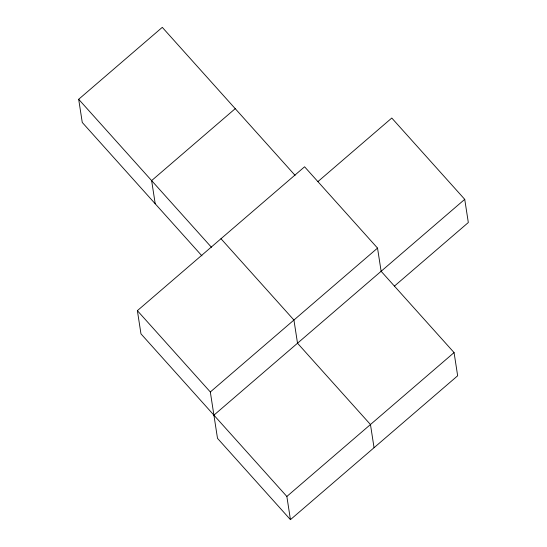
<?xml version="1.0" encoding="UTF-8"?>
<svg xmlns="http://www.w3.org/2000/svg" width="547" height="547" viewBox="0 0 547 547"><rect width="100%" height="100%" fill="white"/><g stroke="black" fill="none" stroke-linecap="round" stroke-linejoin="round"><path stroke-width="0.82" d="M201.946 255.873L82.269 122.473L78.679 99.287L162.288 27.35L295.072 175.361M235.231 108.662L151.628 180.599L155.218 203.778M137.379 310.662L304.59 166.787L377.533 248.099L381.122 271.278L454.072 352.589L457.654 375.775L290.443 519.65L217.501 438.338L210.322 391.973L137.379 310.662L140.969 333.848L286.854 496.464L290.443 519.65M317.828 181.672L391.782 118.036L464.731 199.34L468.321 222.526L394.36 286.163M210.322 391.973L377.533 248.099M213.911 415.159L464.731 199.34M286.854 496.464L454.072 352.589M220.981 238.724L293.93 320.036L297.52 343.222L370.463 424.527L374.052 447.713M78.679 99.287L211.463 247.299"/></g></svg>
